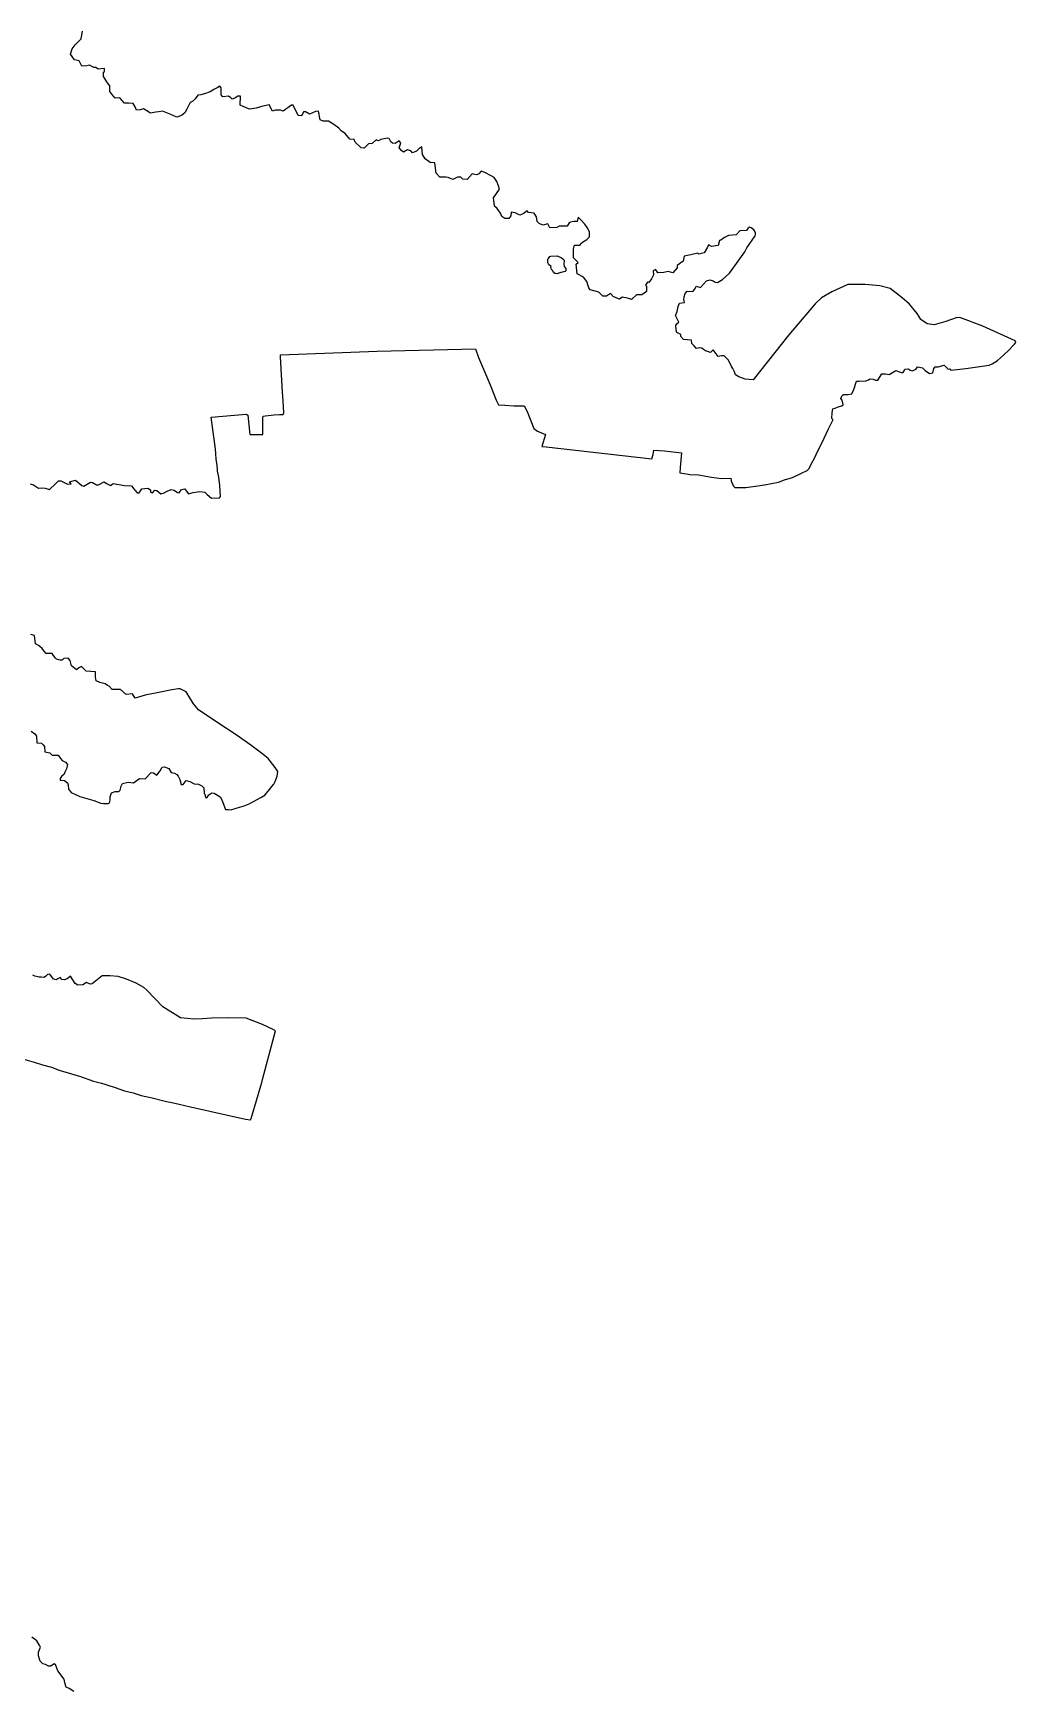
# Model space of a CAD drawing. Header units: inches. Extents: x -62624 to 51363, y -122611 to -15713.
# Drawn here: x -19492 to -18227, y -94875 to -92742 of the extents above; entities that cross this region are included whole.
import ezdxf

# ---------------------------------------------------------------- set-up
doc = ezdxf.new("R2010")
doc.units = ezdxf.units.IN
doc.header["$MEASUREMENT"] = 0

msp = doc.modelspace()

# ---------------------------------------------------------------- linework, layer by layer
for points in [[(-19496.1, -93322.4), (-19492, -93323.4), (-19485.4, -93327.8), (-19481.7, -93327.4), (-19477, -93327.8), (-19471.1, -93329.4), (-19463.2, -93321.9), (-19459.7, -93318.3), (-19456.6, -93318.3), (-19448.1, -93322.5), (-19443.4, -93322.3), (-19445.4, -93319.5), (-19437.8, -93317.7), (-19429.7, -93324.2), (-19427, -93325.1), (-19418.6, -93320.1), (-19415.7, -93320.4), (-19410.7, -93323.6), (-19408.2, -93323.7), (-19400.7, -93319.6), (-19397.7, -93321.9), (-19392.9, -93324.3), (-19389.3, -93321.9), (-19382.1, -93323.1), (-19374.7, -93324.6), (-19365.8, -93325), (-19361.4, -93330.6), (-19358.5, -93333.9), (-19355.6, -93333.8), (-19352.2, -93328.6), (-19344.6, -93327.8), (-19341, -93330), (-19341, -93333.1), (-19338.8, -93333.7), (-19335.8, -93330.5), (-19333, -93331), (-19330.6, -93332.8), (-19328.1, -93335.3), (-19323.6, -93333.7), (-19319.6, -93331.5), (-19314.4, -93329.6), (-19310.7, -93330.2), (-19306.5, -93333.4), (-19304.4, -93333.7), (-19301.1, -93329.5), (-19297, -93328.9), (-19294, -93332.9), (-19292.1, -93335.1), (-19286.4, -93333.3), (-19280.6, -93332.6), (-19277.5, -93332.3), (-19271.4, -93333.1), (-19268.1, -93335.8), (-19262.8, -93340.6), (-19252.4, -93340.3), (-19251.1, -93338.4), (-19252.1, -93324.5), (-19253.3, -93313.8), (-19254.9, -93306), (-19255, -93304.8), (-19255.2, -93298.2), (-19256.5, -93290.7), (-19256.9, -93283.1), (-19257.6, -93277.8), (-19258.4, -93271.2), (-19263, -93236.5), (-19217.9, -93232.6), (-19216, -93233.6), (-19213.2, -93258.7), (-19196.8, -93258.5), (-19196.5, -93236.6), (-19196.1, -93235.2), (-19193.4, -93234.7), (-19182.2, -93233.5), (-19175, -93233), (-19170.6, -93232.8), (-19169.4, -93230.8), (-19170.5, -93215.4), (-19171.1, -93204.3), (-19174, -93158.6), (-19173.8, -93155.9), (-19049.3, -93151.5), (-18923, -93148.5), (-18918.8, -93159.5), (-18910, -93180.7), (-18904, -93194.7), (-18896.1, -93214.5), (-18893.4, -93220.3), (-18885.1, -93221), (-18873.6, -93221.7), (-18860.2, -93221.9), (-18856.4, -93229.3), (-18847.9, -93250.8), (-18842.8, -93254.6), (-18832.5, -93258.9), (-18837.3, -93274.1), (-18831.7, -93274.4), (-18695.7, -93290), (-18694.2, -93284.5), (-18693.1, -93278.7), (-18679.7, -93279.8), (-18657.5, -93282.3), (-18659.2, -93301.1), (-18659.7, -93308.2), (-18651, -93309.2), (-18646.7, -93310.1), (-18635.8, -93310.7), (-18619, -93313.6), (-18606.2, -93315.3), (-18594.2, -93315), (-18593.9, -93318.5), (-18591.8, -93322.7), (-18590.3, -93325.5), (-18588.8, -93327.1), (-18574.8, -93326.9), (-18559.3, -93324.7), (-18550.7, -93323.6), (-18532.7, -93319.9), (-18525.2, -93317.1), (-18514.7, -93314), (-18503.2, -93308.7), (-18495.7, -93304.9), (-18493.2, -93302.6), (-18490.1, -93295.9), (-18486.3, -93289.1), (-18482.1, -93279.9), (-18476.5, -93269.1), (-18468.7, -93252.3), (-18464.3, -93243), (-18462.6, -93240.1), (-18462.9, -93239.2), (-18463.9, -93238), (-18463.5, -93230.3), (-18462.7, -93225.7), (-18459.8, -93225), (-18456, -93223.2), (-18451.4, -93221.8), (-18449.6, -93220.4), (-18450.6, -93214.6), (-18452.5, -93212.3), (-18451.3, -93209.5), (-18449.1, -93207.3), (-18442.9, -93207.2), (-18438.4, -93206.3), (-18435.7, -93200.8), (-18432.4, -93190.2), (-18429, -93190.2), (-18420.2, -93189.5), (-18416.8, -93188.1), (-18414.6, -93187.1), (-18411.1, -93187.6), (-18407.9, -93188.9), (-18404.7, -93188.8), (-18399.6, -93180.4), (-18394.9, -93180.4), (-18390.3, -93181.6), (-18381.8, -93176.5), (-18377.5, -93178.2), (-18372.7, -93179.4), (-18370.8, -93176.6), (-18370.2, -93174.7), (-18365.3, -93174.1), (-18363.2, -93176), (-18360.4, -93176.7), (-18356.7, -93174.8), (-18355.2, -93173.5), (-18353.8, -93171.7), (-18347.4, -93173), (-18343.8, -93176.2), (-18338.4, -93180), (-18334.1, -93179.4), (-18332.7, -93173.9), (-18331.1, -93171.6), (-18327.1, -93171.7), (-18319.4, -93169.6), (-18316.4, -93172.4), (-18314.3, -93174.5), (-18312.4, -93174.1), (-18310.7, -93175.9), (-18291.5, -93173.7), (-18261.5, -93169.6), (-18257.5, -93167.9), (-18251, -93163.5), (-18243.1, -93156.7), (-18235.6, -93149.6), (-18231, -93144.6), (-18228.9, -93142.4), (-18227.2, -93140.3), (-18228.3, -93138.1), (-18269.5, -93119.3), (-18299.2, -93107.9), (-18304.2, -93108.4), (-18317.3, -93113.3), (-18332.2, -93117.3), (-18341.3, -93116.2), (-18349.6, -93110.7), (-18352.3, -93106.5), (-18354.4, -93102.9), (-18364.1, -93090.8), (-18373.4, -93082.7), (-18389.2, -93070.6), (-18402.3, -93067.2), (-18421.4, -93065.5), (-18443.6, -93065.7), (-18464.2, -93074.8), (-18477.2, -93082.7), (-18485.5, -93090.5), (-18519.5, -93130.5), (-18565.2, -93188.2), (-18575.7, -93187.5), (-18583.9, -93184.3), (-18587.9, -93181.7), (-18589.4, -93177.8), (-18591.4, -93173.6), (-18593.2, -93171.2), (-18597.3, -93163), (-18602.5, -93157.3), (-18606.1, -93157.6), (-18610.5, -93158.2), (-18616.9, -93149.7), (-18620.3, -93152.9), (-18626.6, -93151.1), (-18629.4, -93149.4), (-18631.3, -93147.6), (-18633.9, -93147.3), (-18638.2, -93148.1), (-18641.4, -93144.4), (-18644.3, -93141.6), (-18644.9, -93137.3), (-18655.1, -93136.4), (-18658.4, -93132.6), (-18658.6, -93130.1), (-18663.6, -93127.5), (-18664.7, -93124.3), (-18665.1, -93117.8), (-18663.1, -93115.9), (-18661.1, -93114.1), (-18665.3, -93105.3), (-18663, -93100.1), (-18661.9, -93094), (-18660.4, -93089.7), (-18653.8, -93088.5), (-18654.6, -93084.7), (-18654.1, -93081.3), (-18653, -93077), (-18650.5, -93074.2), (-18643.1, -93074.7), (-18640.6, -93071.7), (-18638.7, -93067.6), (-18633.3, -93069.4), (-18625.3, -93060.7), (-18621, -93059.6), (-18616.8, -93061), (-18614.2, -93062.4), (-18611.3, -93063.1), (-18604.9, -93059.3), (-18595.7, -93050.8), (-18586.7, -93038.4), (-18576.1, -93023.5), (-18573.4, -93018.3), (-18562.8, -93002.9), (-18562.2, -93001.1), (-18562.3, -92998.5), (-18564.3, -92995), (-18567.9, -92992.5), (-18570.3, -92991.8), (-18572.1, -92993.3), (-18573.8, -92995.9), (-18582.4, -92996.3), (-18587.1, -93001.7), (-18597.2, -93002.3), (-18602.1, -93005), (-18607, -93008.5), (-18608.5, -93009), (-18610.4, -93015.5), (-18618.9, -93016.8), (-18622.9, -93014.3), (-18624.2, -93017.5), (-18628.4, -93024.7), (-18635.3, -93026.6), (-18636.8, -93025.2), (-18645.7, -93027.2), (-18654, -93028.9), (-18655.6, -93035.3), (-18663.4, -93040.9), (-18663, -93044.1), (-18668.6, -93050.6), (-18674.7, -93049), (-18680.2, -93050), (-18687.9, -93050.4), (-18689.2, -93048.3), (-18691.3, -93046.2), (-18694, -93048), (-18693.7, -93052.9), (-18696.1, -93058.1), (-18699.5, -93063), (-18701.4, -93062.7), (-18703.9, -93066.2), (-18702.6, -93068.3), (-18702.5, -93074.4), (-18708.7, -93078.8), (-18715.5, -93078.7), (-18721.8, -93084.8), (-18727.2, -93083.3), (-18734.2, -93081.8), (-18737.6, -93084.3), (-18740.7, -93083.2), (-18745.7, -93081.1), (-18748.9, -93077), (-18754, -93080.4), (-18758.8, -93080.4), (-18761.3, -93077.8), (-18764.1, -93075.6), (-18775, -93072.4), (-18776.9, -93069.8), (-18777.8, -93067.3), (-18779.7, -93061.7), (-18783.9, -93056.2), (-18792, -93052), (-18793.4, -93039.4), (-18790.6, -93037.4), (-18796.5, -93031.1), (-18796.6, -93020.1), (-18795.5, -93015), (-18788, -93014.8), (-18787.4, -93012.7), (-18785.2, -93010.8), (-18779.3, -93007.4), (-18776.1, -93004.2), (-18776, -92997.6), (-18778.9, -92992.2), (-18781.9, -92987.9), (-18787.2, -92982.3), (-18790.7, -92978.8), (-18792.1, -92984.3), (-18796.2, -92984.6), (-18800.5, -92985.2), (-18802.2, -92986.2), (-18804.9, -92990.4), (-18815, -92990.5), (-18818.2, -92992), (-18827, -92992.4), (-18829.5, -92987.6), (-18836.3, -92989.1), (-18840.7, -92987.1), (-18843.4, -92984.2), (-18844.2, -92978.3), (-18847.4, -92973.7), (-18854.5, -92972.8), (-18856.5, -92970.5), (-18861.5, -92974.4), (-18865.7, -92976.1), (-18871.8, -92973.3), (-18876.8, -92972.4), (-18877.2, -92977.3), (-18880.1, -92980.5), (-18885, -92980.4), (-18888.9, -92977.8), (-18890.7, -92973.7), (-18895, -92967.6), (-18898.2, -92964.6), (-18899.4, -92957.2), (-18899.5, -92954.1), (-18891.8, -92942.9), (-18893, -92938.3), (-18895.2, -92932.8), (-18898.7, -92927.9), (-18902.5, -92925.6), (-18910.9, -92921.2), (-18915.5, -92919.5), (-18918.6, -92923), (-18920.9, -92924.2), (-18923.5, -92923.7), (-18927, -92922.8), (-18933.5, -92930.2), (-18939.3, -92930), (-18941.8, -92927.5), (-18945.8, -92927.5), (-18951.9, -92930.3), (-18958.1, -92927.8), (-18961.1, -92927.1), (-18968.6, -92927.1), (-18973.5, -92922.3), (-18975.2, -92908.8), (-18981.1, -92908.6), (-18987.6, -92903.8), (-18991.1, -92898.3), (-18991.7, -92888.2), (-18995.6, -92890.9), (-18998.8, -92893.7), (-19004, -92895.8), (-19006, -92893.2), (-19010.3, -92892), (-19015.7, -92894.9), (-19018.2, -92893), (-19020.9, -92889.4), (-19019.1, -92883.2), (-19020.9, -92880.7), (-19026.1, -92883.9), (-19029.6, -92883.6), (-19031.9, -92881.8), (-19034.1, -92877.5), (-19036.2, -92877.2), (-19044.7, -92879), (-19047.8, -92880.4), (-19050.9, -92879.3), (-19055.7, -92884), (-19060.5, -92884.2), (-19066, -92889.8), (-19069.9, -92889.6), (-19077.8, -92882.4), (-19079, -92878.9), (-19084.6, -92878.2), (-19090.5, -92871.1), (-19095.3, -92868.1), (-19098.9, -92864.2), (-19105.4, -92859.5), (-19112.1, -92855.2), (-19119.1, -92855), (-19122.8, -92853.4), (-19125.1, -92842.5), (-19128.7, -92842.6), (-19136.4, -92846), (-19141.8, -92843.1), (-19144.1, -92843.1), (-19145.5, -92846.3), (-19147.4, -92848.4), (-19151.3, -92847.9), (-19157.4, -92834.6), (-19159.7, -92834.5), (-19170.3, -92842.2), (-19173.8, -92841.1), (-19180.2, -92841.1), (-19184.1, -92842.3), (-19188.5, -92834), (-19198.2, -92836.1), (-19205.1, -92838.4), (-19213.7, -92839.7), (-19221.7, -92836.3), (-19225.7, -92834.6), (-19225.3, -92823.1), (-19228.8, -92823), (-19232.7, -92825.7), (-19236, -92826.9), (-19237.7, -92825.1), (-19240.8, -92822.8), (-19247.9, -92823.8), (-19250.2, -92821.2), (-19250.2, -92812.2), (-19252.1, -92810.3), (-19255.3, -92812.2), (-19259.8, -92814.5), (-19264.2, -92817.3), (-19271.6, -92819.9), (-19276.2, -92821.4), (-19280.2, -92821.9), (-19283.7, -92826.3), (-19286.7, -92829.3), (-19290.2, -92831.2), (-19294.6, -92839.8), (-19296.8, -92844.4), (-19301.1, -92847.9), (-19307.5, -92850.1), (-19315, -92846.5), (-19325.6, -92842.5), (-19330.6, -92843.1), (-19334.4, -92843.8), (-19341.5, -92845), (-19343.7, -92843), (-19350, -92839.5), (-19354.6, -92840.5), (-19359.1, -92841), (-19360.9, -92836.9), (-19363.7, -92832.5), (-19368.9, -92832.2), (-19374.6, -92832.2), (-19380.5, -92825.2), (-19386.7, -92825.4), (-19391, -92820.6), (-19393.7, -92817.1), (-19393.5, -92809.8), (-19396.5, -92806), (-19401.5, -92797.7), (-19401.6, -92792), (-19400.3, -92791.2), (-19400.6, -92787.5), (-19408.7, -92788.1), (-19411.5, -92786.1), (-19414.3, -92786), (-19419.6, -92782.9), (-19423, -92784), (-19429.5, -92784.2), (-19432.9, -92777.6), (-19438.9, -92776.4), (-19444, -92768.9), (-19442, -92762.1), (-19438, -92756.9), (-19430.6, -92749), (-19428.8, -92739.1)], [(-18829.5, -93037.3), (-18829.5, -93033.1), (-18828.8, -93032.1), (-18827.3, -93029.6), (-18825.7, -93029), (-18817.7, -93028.8), (-18816, -93029.6), (-18812.7, -93030.9), (-18810.4, -93032.6), (-18808.7, -93034.3), (-18808.9, -93039.4), (-18808.6, -93042.3), (-18806.6, -93044.8), (-18806.4, -93047.9), (-18807.5, -93049), (-18809.6, -93049.3), (-18810.9, -93049.5), (-18812.9, -93050.2), (-18815.5, -93050.9), (-18817, -93051.6), (-18819.8, -93051.5), (-18820.6, -93051.2), (-18822.4, -93050.2), (-18823.3, -93047.8), (-18825.1, -93046.2), (-18825.6, -93044.7), (-18825.8, -93043.2), (-18825.3, -93042), (-18826.4, -93041.4), (-18828.2, -93040.1), (-18829.2, -93038.5), (-18829.5, -93037.3)], [(-19494.7, -93640.9), (-19490.1, -93644.1), (-19487.9, -93647.1), (-19487.7, -93655.9), (-19481.4, -93656.3), (-19479.5, -93658.2), (-19477.5, -93660.6), (-19477.3, -93667.5), (-19471, -93668.6), (-19467.9, -93671.8), (-19460, -93671.5), (-19456.9, -93676.2), (-19454.9, -93678.6), (-19450.5, -93680.8), (-19448.1, -93683.9), (-19449.2, -93689.3), (-19451.5, -93693.7), (-19452.3, -93696.2), (-19455.9, -93699.1), (-19457.5, -93701.6), (-19457.4, -93703.8), (-19451.7, -93704.2), (-19448.2, -93707.2), (-19447.4, -93710), (-19446.7, -93715.7), (-19445.7, -93716.4), (-19443.2, -93719.9), (-19432.2, -93725), (-19423, -93727.5), (-19414.3, -93729.9), (-19405.1, -93733.3), (-19401.8, -93733.8), (-19395.9, -93734), (-19393.8, -93733.1), (-19393.1, -93729.8), (-19393.2, -93725.3), (-19391.2, -93720.4), (-19386.9, -93718.5), (-19382, -93718.3), (-19380.1, -93716.6), (-19378.8, -93711.6), (-19377.2, -93708.2), (-19370.1, -93706.5), (-19363, -93707.2), (-19355.4, -93701.7), (-19348.1, -93702), (-19340.2, -93694.1), (-19337.5, -93694.5), (-19332.9, -93697.6), (-19328.8, -93692), (-19326.1, -93687.3), (-19323.2, -93686.8), (-19317.4, -93688.9), (-19314.7, -93693.9), (-19310.2, -93695), (-19307.2, -93696.4), (-19305.5, -93698.7), (-19303.5, -93703), (-19301.9, -93709.6), (-19299.3, -93709.6), (-19295.3, -93704.4), (-19290.4, -93705.4), (-19285, -93708.4), (-19279.4, -93708.9), (-19275.3, -93711.2), (-19272.7, -93713.7), (-19272.2, -93721.1), (-19271.2, -93722.1), (-19270.5, -93726.1), (-19268.3, -93726), (-19266, -93722.9), (-19262.4, -93720.3), (-19259.2, -93720.8), (-19251.4, -93725.3), (-19249.5, -93729.3), (-19244.6, -93741.5), (-19240.7, -93741.6), (-19237.8, -93741.9), (-19226.7, -93738.7), (-19220.5, -93737), (-19214.2, -93734.4), (-19199.1, -93726.4), (-19194, -93723.2), (-19188.2, -93716.1), (-19184.8, -93712), (-19182.6, -93709), (-19180.8, -93705.6), (-19178.3, -93698.9), (-19177.3, -93692.6), (-19180.6, -93687.4), (-19189.6, -93676.2), (-19198.4, -93669.3), (-19211.9, -93658.6), (-19230.9, -93645.3), (-19254.4, -93630.2), (-19279.6, -93613.2), (-19286, -93605.4), (-19295.3, -93590), (-19303.1, -93586.3), (-19305, -93586.4), (-19313.8, -93587.7), (-19328.4, -93590.4), (-19348, -93594.6), (-19360.8, -93598.2), (-19364.3, -93592.8), (-19372.4, -93593.5), (-19379.9, -93587), (-19380.1, -93587), (-19390.5, -93587.1), (-19394.2, -93582.8), (-19396.6, -93582.1), (-19399.5, -93580), (-19406.5, -93577.9), (-19411.1, -93576.1), (-19411.8, -93570.7), (-19412.1, -93564.3), (-19424, -93563.4), (-19429.9, -93557.6), (-19433.3, -93559.4), (-19436.6, -93562), (-19438.8, -93560.2), (-19442.9, -93556.7), (-19444.5, -93549.9), (-19447, -93546.7), (-19452.8, -93547.1), (-19454.9, -93549.3), (-19457.7, -93549.3), (-19462.4, -93548.1), (-19463.8, -93546.3), (-19467.7, -93540.9), (-19475.4, -93540.8), (-19478.6, -93537.5), (-19480.8, -93534.4), (-19483.5, -93531.9), (-19485.5, -93530.6), (-19489.3, -93528.3), (-19490.4, -93517.6), (-19495.1, -93516.4)], [(-19506, -94062.8), (-19490.9, -94066.9), (-19480.2, -94070.7), (-19468.8, -94073.6), (-19458.9, -94077.2), (-19431.2, -94085.6), (-19414.7, -94091.6), (-19404.1, -94094.3), (-19399.8, -94095.5), (-19396.2, -94096.6), (-19386.8, -94099.5), (-19374.7, -94103.9), (-19363.7, -94106.5), (-19353.1, -94109.8), (-19339, -94113.1), (-19325.8, -94116.4), (-19320.8, -94117.7), (-19313.6, -94119.1), (-19304.1, -94121.1), (-19289.5, -94124.8), (-19218.7, -94140.3), (-19212.6, -94141.4), (-19211.7, -94139.8), (-19210.3, -94135.5), (-19199, -94097.4), (-19198, -94093.2), (-19197.1, -94089.2), (-19180.1, -94026.9), (-19183.2, -94025.1), (-19197, -94018.6), (-19217.9, -94010.2), (-19241, -94009.9), (-19262.5, -94010.6), (-19274.2, -94011.3), (-19285.5, -94011.6), (-19293.7, -94010.9), (-19302.5, -94009.9), (-19325.5, -93995.9), (-19345.9, -93974.2), (-19349.6, -93971), (-19359.8, -93965.2), (-19372.1, -93960.1), (-19383, -93956.6), (-19393.7, -93955.8), (-19403.4, -93955.8), (-19409.9, -93961), (-19416.3, -93966), (-19419, -93966.5), (-19423.5, -93964.3), (-19428.5, -93967.6), (-19434.7, -93967.7), (-19438.2, -93965.7), (-19444.3, -93956.5), (-19448.3, -93959.9), (-19451.7, -93961.1), (-19455.4, -93960.5), (-19457.5, -93958.2), (-19460.4, -93959.9), (-19462.8, -93961), (-19466.2, -93960), (-19470.9, -93953.6), (-19473.9, -93954), (-19476.2, -93956.6), (-19478.7, -93957.9), (-19481.9, -93957.8), (-19484.6, -93957.5), (-19487.8, -93956.9), (-19490, -93956.5), (-19492.8, -93955)], [(-19440.1, -94877.5), (-19445.9, -94873.7), (-19449.6, -94872.1), (-19451.4, -94866.3), (-19452.4, -94861.6), (-19460.5, -94850.9), (-19463.7, -94842.8), (-19465, -94842), (-19469.3, -94844.8), (-19472.4, -94845.1), (-19476.5, -94843), (-19479.6, -94842.1), (-19483.1, -94838.7), (-19485.3, -94831.6), (-19485.4, -94826.8), (-19482.6, -94820.6), (-19483.8, -94818.8), (-19484.5, -94817.4), (-19487.4, -94812.5), (-19493.9, -94807.6)]]:
    msp.add_lwpolyline(points)

doc.saveas('drawing.dxf')
